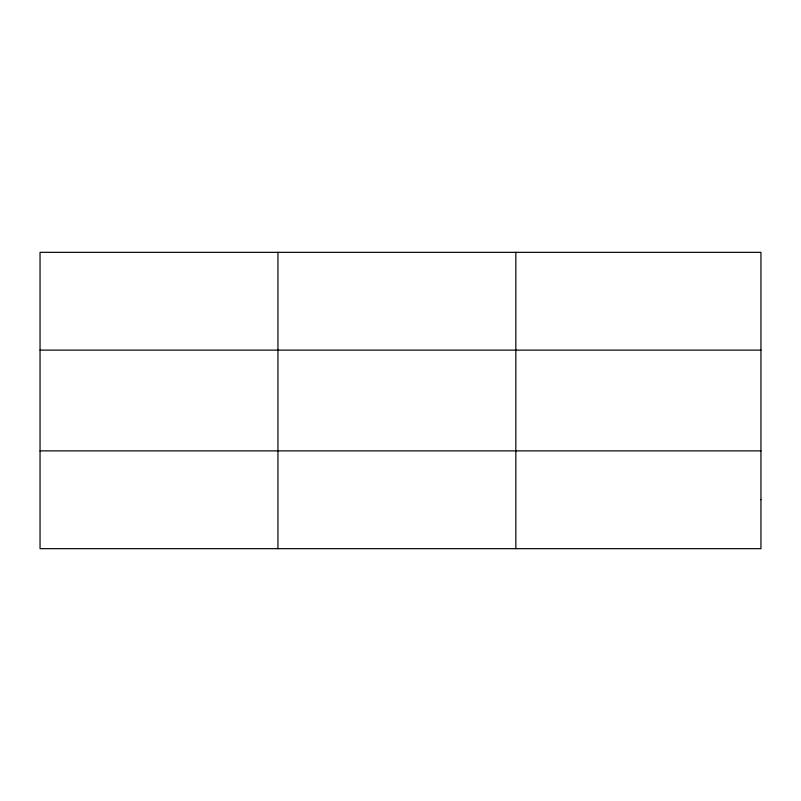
<?xml version="1.0" encoding="UTF-8"?>
<svg xmlns="http://www.w3.org/2000/svg" width="801" height="801" viewBox="0 0 801 801"><rect width="100%" height="100%" fill="white"/><g stroke="black" fill="none" stroke-linecap="round" stroke-linejoin="round"><path stroke-width="1.2" d="M277.947 548.665L277.947 252.335M515.844 548.665L515.844 252.335M40.05 350.127L760.95 350.127M40.05 450.873L760.95 450.873M760.95 499.774L760.95 548.665L40.05 548.665L40.05 252.335L760.95 252.335L760.95 499.774"/></g></svg>
